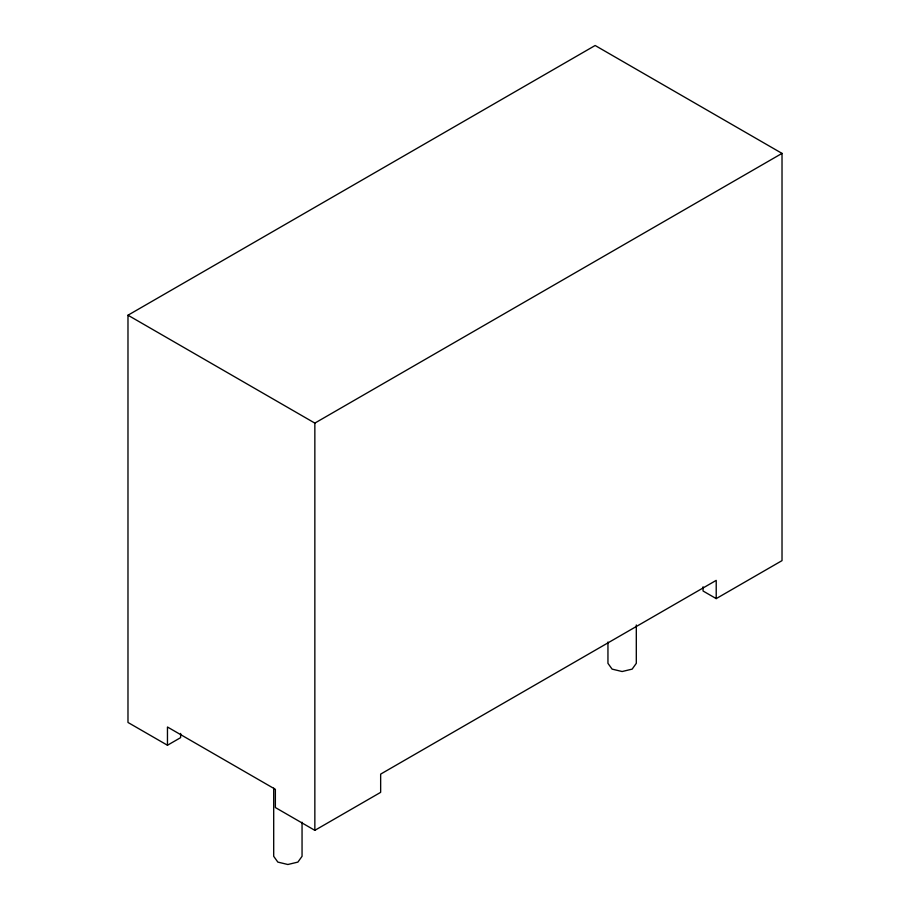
<?xml version="1.0" encoding="UTF-8"?>
<svg xmlns="http://www.w3.org/2000/svg" width="910" height="910" viewBox="0 0 910 910"><rect width="100%" height="100%" fill="white"/><g stroke="black" fill="none" stroke-linecap="round" stroke-linejoin="round"><path stroke-width="1.36" d="M180.624 733.437L180.624 737.646L167.463 745.244L127.98 722.46L127.98 315.213L595.151 45.5L782.02 153.392L782.02 560.628L716.215 598.609L703.055 591.011L703.055 586.813M127.98 315.213L314.849 423.104L782.02 153.392M167.463 745.244L167.463 727.01L275.366 789.311L275.366 807.545L314.849 830.341L380.653 792.348L380.653 774.114L716.215 580.375L716.215 598.609M636.306 624.988L636.306 663.333L632.154 669.123L622.133 671.523L612.1 669.123L607.948 663.333L607.948 642.028M314.849 423.104L314.849 830.341M302.052 822.231L302.052 856.31L297.9 862.1L287.867 864.5L277.846 862.1L273.694 856.31L273.694 788.151"/></g></svg>
